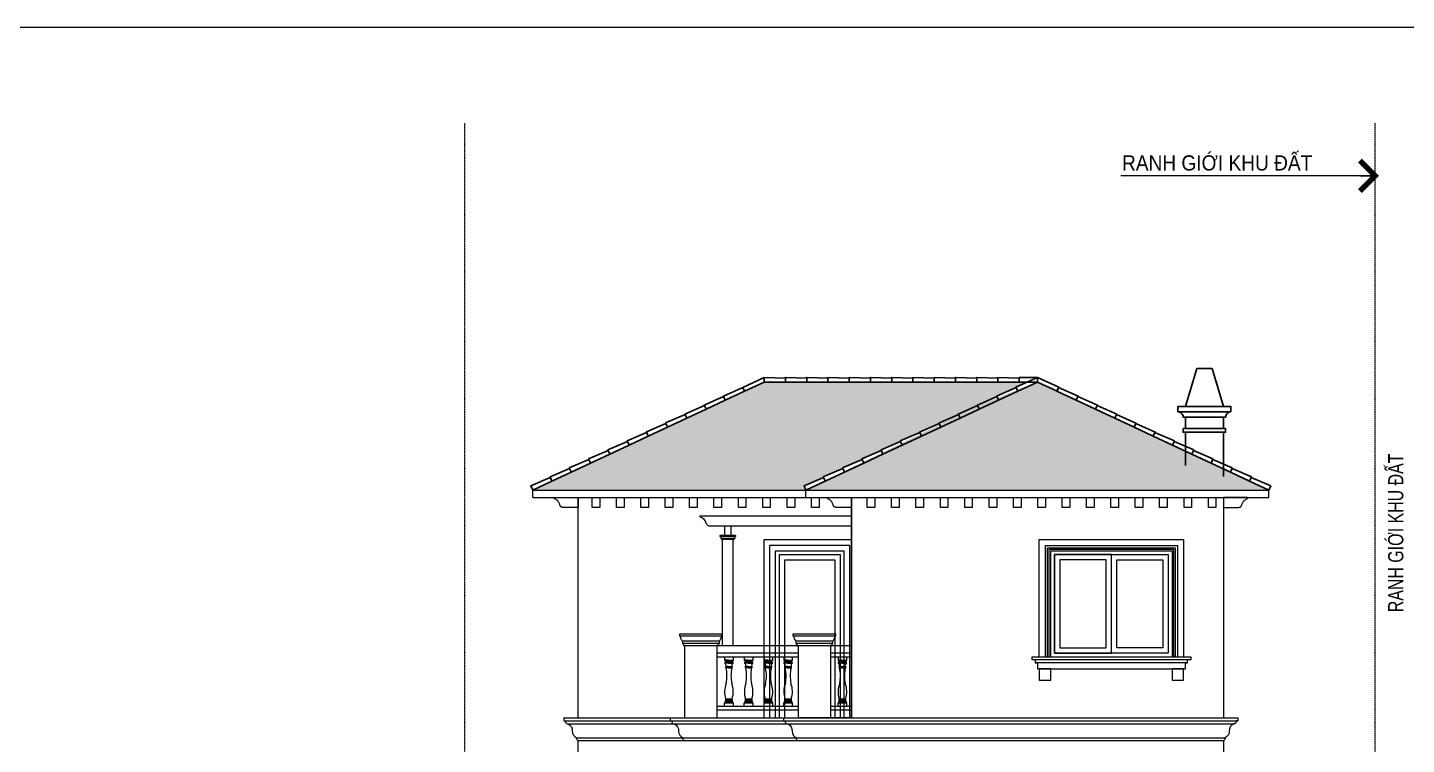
# Model space of a CAD drawing. Header units: millimetres. Extents: x 33748 to 451939, y -263262 to 62681.
# Drawn here: x 340787 to 358955, y -70233 to -60793 of the extents above; entities that cross this region are included whole.
import ezdxf

# ---------------------------------------------------------------- set-up
doc = ezdxf.new("R2010")
doc.units = ezdxf.units.MM
doc.linetypes.add('CENTER', pattern=[50.8, 31.75, -6.35, 6.35, -6.35])
doc.linetypes.add('HIDDEN', pattern=[0.375, 0.25, -0.125])
doc.layers.get('Defpoints').update_dxf_attribs({"color": 202, "lineweight": 13})
for name, color, linetype, lineweight in [('-DOOR', 137, 'Continuous', 9), ('-FURNITURE', 46, 'Continuous', 9), ('-HATCH', 8, 'Continuous', 5), ('-LINE1', 7, 'Continuous', 18), ('-RANH GIOI KHU DAT', 12, 'CENTER', 18), ('-TEXT', 7, 'Continuous', 15), ('A72', 9, 'Continuous', 5)]:
    doc.layers.add(name, color=color, linetype=linetype, lineweight=lineweight)
for name, color, linetype in [('-HATCH CONCRETE', 54, 'Continuous'), ('1-NETMANH', 8, 'Continuous'), ('13. NET HATCH', 252, 'Continuous'), ('SOLO', 7, 'Continuous')]:
    doc.layers.add(name, color=color, linetype=linetype)
doc.styles.add('1', font='arial.ttf')
doc.styles.add('X-5M-DH-TUM1$0$AVANTH', font='arial.ttf', dxfattribs={"width": 0.9})
doc.styles.add('X-ALL-SECTION$0$ROMANS', font='arial.ttf')
doc.dimstyles.new('X-ALL-SECTION$0$ARROWS', dxfattribs={"dimscale": 100, "dimtxt": 2, "dimasz": 1, "dimexe": 2, "dimexo": 5, "dimgap": 1, "dimtad": 1, "dimdec": 0, "dimzin": 0, "dimdsep": 46, "dimtxsty": 'X-ALL-SECTION$0$ROMANS', "dimblk": 'X-ALL-SECTION$0$ARROWS', "dimcen": 0, "dimclrd": 256, "dimclre": 256, "dimclrt": 256, "dimazin": 0, "dimtfac": 0.5, "dimtdec": 0, "dimtofl": 0, "dimtmove": 2, "dimatfit": 3, "dimldrblk": 'X-ALL-SECTION$0$ARROWS', "dimfxl": 1, "dimtolj": 1, "dimtzin": 0, "dimlwd": -1, "dimlwe": -1, "dimarcsym": 0})

# ---------------------------------------------------------------- blocks, each defined once
blk = doc.blocks.new('cot lan can')
blk.add_line((-67, 1080), (-57, 1080))
for points in [[(-67, 1080), (-67, 1100), (497, 1100), (497, 1080), (-67, 1080)], [(-29, 1010), (-33, 1015), (-36, 1020), (-40, 1025), (-43, 1031), (-46, 1036), (-49, 1042), (-51, 1048), (-53, 1055), (-54, 1061), (-56, 1067), (-57, 1074), (-57, 1080)], [(-29, 980), (-29, 1010), (459, 1010), (459, 980)], [(-11, 956), (-12, 959), (-13, 962), (-14, 965), (-16, 967), (-18, 970), (-18, 971), (-19, 972), (-22, 974), (-24, 976), (-26, 978), (-29, 980), (459, 980), (456, 978), (454, 976), (452, 974), (449, 972), (448, 970), (446, 967), (444, 965), (443, 962), (442, 959), (441, 956), (440, 953), (440, 950), (430, 950)], [(0, 950), (-10, 950), (-10, 953), (-11, 956)], [(487, 1080), (487, 1074), (486, 1067), (484, 1061), (483, 1055), (481, 1048), (479, 1042), (476, 1036), (473, 1031), (470, 1025), (466, 1020), (463, 1015), (459, 1010)]]:
    blk.add_lwpolyline(points)
blk.add_lwpolyline([(430, 950), (430, 0), (0, 0), (0, 950)], close=True)
blk = doc.blocks.new('X-ALL-SECTION$0$ARROWS')
blk.add_line((-1, 0), (0, 0))
at = {"const_width": 0.35}
blk.add_lwpolyline([(-1, -1), (0, 0), (-1, 1)], dxfattribs=at)

msp = doc.modelspace()

# ---------------------------------------------------------------- hatches: boundary and pattern name
at = {"layer": '13. NET HATCH'}
h = msp.add_hatch(dxfattribs=at)
h.set_pattern_fill('N-ONG-01', color=256, scale=200)
h.set_pattern_definition([(274.9697, (293680.508, -66683.3425), (-199.9982614, 2400.0002103), [184.6944, -4432.6642]), (180, (293696.5, -66867.34), (-200, -200), [16, -184]), (0, (293496.5, -66883.34), (200, 200), [56, -144]), (90, (293552.5, -66883.34), (-200, 200), [20, -180]), (270, (293680.5, -66863.34), (200, -200), [20, -180]), (0, (293680.5, -66883.34), (200, 200), [16, -184]), (0, (293496.5, -66867.34), (200, 200), [40, -160]), (85.0303, (293536.508, -66867.3425), (199.9982614, 2400.0002103), [184.6944, -4432.6642]), (52.6961, (293536.508, -66857.3425), (-2599.997178, -3400.0021483), [52.8016, -5227.35]), (18.4349, (293568.51, -66815.34), (400.00009, 199.99968), [50.5964, -581.859]), (341.5651, (293616.51, -66799.34), (-400.00009, 199.99968), [50.5964, -581.859]), (307.3039, (293664.508, -66815.3425), (2599.997178, -3400.0021483), [52.8016, -5227.35]), (20.2249, (293578.508, -66829.343), (-2199.9994529, -800.0016671), [40.497, -4009.1944]), (339.7751, (293616.508, -66815.343), (2199.9994529, -800.0016671), [40.497, -4009.1944]), (307.4054, (293654.508, -66829.3425), (2000.0019905, -2599.998493), [42.8018, -4237.385]), (52.5946, (293552.508, -66863.3425), (-2000.0019905, -2599.998493), [42.8018, -4237.385])])
h.paths.add_polyline_path([(351043, -66883.3), (353305.1, -65771.6), (354093.5, -65461.2), (357143.3, -66883.3)])
h.paths.add_polyline_path([(351026, -66825.8), (351043, -66883.3), (347443.3, -66883.3), (350493.2, -65461.2), (353934.4, -65461.2), (353958.1, -65461.2), (353305.1, -65771.6)])

# ---------------------------------------------------------------- linework, layer by layer
at = {"layer": '-DOOR', "lineweight": 9}
for points in [[(355817.8, -69033.3), (354318.2, -69033.3), (354318.2, -67733.3), (355817.8, -67733.3)], [(354318.2, -69033.3), (355068, -69033.3), (355068, -67733.3), (354318.2, -67733.3)], [(355817.8, -69033.3), (355068, -69033.3), (355068, -67733.3), (355817.8, -67733.3)], [(354388.2, -68963.3), (354998, -68963.3), (354998, -67803.3), (354388.2, -67803.3)], [(355747.8, -68963.3), (355138, -68963.3), (355138, -67803.3), (355747.8, -67803.3)]]:
    msp.add_lwpolyline(points, close=True, dxfattribs=at)
at = {"layer": '-FURNITURE'}
for p, q in [((349643.6, -67223.3), (351643.2, -67223.3)), ((349764.6, -67353.3), (351643.2, -67353.3)), ((349909.9, -67483.3), (349909.9, -67493.3)), ((350116.5, -67483.3), (349909.9, -67483.3)), ((349909.9, -67493.3), (349921, -67493.3)), ((349921, -67493.3), (349921, -67523.3)), ((350105.4, -67493.3), (349921, -67493.3)), ((349921, -67523.3), (349932.1, -67523.3)), ((349932.1, -67523.3), (349932.1, -67533.3)), ((350094.3, -67523.3), (349932.1, -67523.3)), ((349932.1, -67533.3), (349943.2, -67533.3)), ((349943.2, -68933.3), (349943.2, -67533.3)), ((350083.2, -67533.3), (349943.2, -67533.3)), ((350083.2, -67533.3), (350094.3, -67533.3)), ((350083.2, -68933.3), (350083.2, -67533.3)), ((350094.3, -67523.3), (350105.4, -67523.3)), ((350094.3, -67523.3), (350094.3, -67533.3)), ((350105.4, -67493.3), (350116.5, -67493.3)), ((350105.4, -67493.3), (350105.4, -67523.3)), ((350116.5, -67483.3), (350116.5, -67493.3))]:
    msp.add_line(p, q, dxfattribs=at)
msp.add_lwpolyline([(349973.2, -67483.3), (349973.2, -67353.3), (350053.2, -67353.3), (350053.2, -67483.3)], dxfattribs=at)
for centre, radius, start, end in [((349660.7, -67222.5), 17.2, 182.85687, 250.54145), ((349615.4, -67349.7), 117.9, 13.02642, 70.33925), ((349774.6, -67307.2), 47.2, 199.65484, 257.7643)]:
    msp.add_arc(centre, radius, start, end, dxfattribs=at)
at = {"layer": '-HATCH'}
for p, q in [((354018.2, -69113.3), (356117.8, -69113.3)), ((354063.2, -69113.3), (356072.8, -69113.3)), ((356072.8, -69158.3), (354063.2, -69158.3)), ((356042.8, -69158.3), (354093.2, -69158.3)), ((347853.5, -69923.3), (356733.2, -69923.3)), ((347909.6, -69963.3), (356688.9, -69963.3)), ((348019.7, -70145.9), (356567, -70145.9))]:
    msp.add_line(p, q, dxfattribs=at)
for points in [[(350493.2, -69883.3), (350493.2, -67533.3), (351643.2, -67533.3)], [(350568.2, -69883.3), (350568.2, -67608.3), (351618.2, -67608.3), (351618.2, -69883.3)], [(350643.2, -69883.3), (350643.2, -67683.3), (351543.2, -67683.3), (351543.2, -69883.3)], [(350693.2, -69883.3), (350693.2, -67733.3), (351493.2, -67733.3), (351493.2, -69883.3)], [(350763.2, -69883.3), (350763.2, -67803.3), (351423.2, -67803.3), (351423.2, -69883.3)]]:
    msp.add_lwpolyline(points, dxfattribs=at)
at = {"layer": '-HATCH CONCRETE'}
for points in [[(350493.2, -65461.2), (350493.2, -65402.1), (350212.1, -65533.1), (350234.8, -65581.7)], [(350773.2, -65461.2), (350773.2, -65409.2), (350493.2, -65401.2), (350493.2, -65461.2)], [(351053.2, -65461.2), (351053.2, -65409.2), (350773.2, -65401.2), (350773.2, -65461.2)], [(351333.2, -65461.2), (351333.2, -65409.2), (351053.2, -65401.2), (351053.2, -65461.2)], [(351613.2, -65461.2), (351613.2, -65409.2), (351333.2, -65401.2), (351333.2, -65461.2)], [(351893.2, -65461.2), (351893.2, -65409.2), (351613.2, -65401.2), (351613.2, -65461.2)], [(352173.2, -65461.2), (352173.2, -65409.2), (351893.2, -65401.2), (351893.2, -65461.2)], [(352453.2, -65461.2), (352453.2, -65409.2), (352173.2, -65401.2), (352173.2, -65461.2)], [(352733.2, -65461.2), (352733.2, -65409.2), (352453.2, -65401.2), (352453.2, -65461.2)], [(353013.2, -65461.2), (353013.2, -65409.2), (352733.2, -65401.2), (352733.2, -65461.2)], [(353293.2, -65461.2), (353293.2, -65409.2), (353013.2, -65401.2), (353013.2, -65461.2)], [(353573.2, -65461.2), (353573.2, -65409.2), (353293.2, -65401.2), (353293.2, -65461.2)], [(353853.2, -65461.2), (353853.2, -65409.2), (353573.2, -65401.2), (353573.2, -65461.2)], [(354092.8, -65461.2), (354092.8, -65402.1), (353808.8, -65526.6), (353834.4, -65581.6)], [(354092.8, -65461.2), (354092.8, -65401.2), (353853.2, -65401.2), (353853.2, -65461.2)], [(354092.8, -65461.2), (354092.8, -65402.1), (354376.9, -65526.6), (354351.3, -65581.6)], [(350234.8, -65581.7), (350212.8, -65534.6), (349955.6, -65645.6), (349981, -65700)], [(353834.7, -65582.1), (353812.7, -65535), (353555.5, -65646), (353580.9, -65700.4)], [(354351, -65582.1), (354373, -65535), (354630.2, -65646), (354604.8, -65700.4)], [(349981, -65700), (349959, -65652.9), (349701.9, -65764), (349727.2, -65818.3)], [(353580.9, -65700.4), (353558.9, -65653.3), (353301.7, -65764.3), (353327.1, -65818.7)], [(354604.8, -65700.4), (354626.8, -65653.3), (354884, -65764.3), (354858.6, -65818.7)], [(349473.5, -65936.7), (349451.5, -65889.5), (349194.3, -66000.6), (349219.7, -66055)], [(349727.2, -65818.3), (349705.3, -65771.2), (349448.1, -65882.3), (349473.5, -65936.7)], [(353073.3, -65937), (353051.3, -65889.9), (352794.2, -66000.9), (352819.5, -66055.3)], [(353327.1, -65818.7), (353305.1, -65771.6), (353047.9, -65882.6), (353073.3, -65937)], [(354858.6, -65818.7), (354880.6, -65771.6), (355137.7, -65882.6), (355112.4, -65937)], [(355112.4, -65937), (355134.4, -65889.9), (355391.5, -66000.9), (355366.2, -66055.3)], [(348965.9, -66173.3), (348944, -66126.2), (348686.8, -66237.3), (348712.2, -66291.7)], [(349219.7, -66055), (349197.7, -66007.9), (348940.6, -66119), (348965.9, -66173.3)], [(352565.7, -66173.6), (352543.8, -66126.5), (352286.6, -66237.5), (352311.9, -66291.9)], [(352819.5, -66055.3), (352797.5, -66008.2), (352540.4, -66119.2), (352565.7, -66173.6)], [(355366.2, -66055.3), (355388.1, -66008.2), (355645.3, -66119.2), (355620, -66173.6)], [(355620, -66173.6), (355641.9, -66126.5), (355899.1, -66237.5), (355873.8, -66291.9)], [(348712.2, -66291.7), (348690.2, -66244.5), (348433, -66355.6), (348458.4, -66410)], [(352311.9, -66291.9), (352290, -66244.8), (352032.8, -66355.8), (352058.2, -66410.2)], [(355873.8, -66291.9), (355895.7, -66244.8), (356152.9, -66355.8), (356127.5, -66410.2)], [(348204.6, -66528.3), (348182.7, -66481.2), (347925.5, -66592.3), (347950.9, -66646.7)], [(348458.4, -66410), (348436.4, -66362.9), (348179.3, -66474), (348204.6, -66528.3)], [(351804.4, -66528.5), (351782.4, -66481.3), (351525.2, -66592.4), (351550.6, -66646.8)], [(352058.2, -66410.2), (352036.2, -66363), (351779, -66474.1), (351804.4, -66528.5)], [(356127.5, -66410.2), (356149.5, -66363), (356406.7, -66474.1), (356381.3, -66528.5)], [(356381.3, -66528.5), (356403.3, -66481.3), (356660.5, -66592.4), (356635.1, -66646.8)], [(347950.9, -66646.7), (347928.9, -66599.5), (347671.7, -66710.6), (347697.1, -66765)], [(351550.6, -66646.8), (351528.6, -66599.6), (351271.4, -66710.7), (351296.8, -66765.1)], [(356635.1, -66646.8), (356657.1, -66599.6), (356914.2, -66710.7), (356888.9, -66765.1)], [(347697.1, -66765), (347675.1, -66717.9), (347418, -66829), (347443.3, -66883.3)], [(351296.8, -66765.1), (351274.8, -66717.9), (351017.7, -66829), (351043, -66883.3)], [(356888.9, -66765.1), (356910.9, -66717.9), (357168, -66829), (357142.7, -66883.3)]]:
    msp.add_lwpolyline(points, close=True, dxfattribs=at)
at = {"layer": '-LINE1', "lineweight": 20}
for p, q in [((350493.2, -65461.2), (347443.3, -66883.3)), ((354093.5, -65461.2), (350493.2, -65461.2)), ((354092.8, -65461.2), (351043, -66883.3)), ((354093.5, -65461.2), (357143.3, -66883.3)), ((347443.3, -66983.3), (347443.3, -66883.3)), ((347443.3, -66883.3), (357143.3, -66883.3)), ((347443.3, -66983.3), (357143.3, -66983.3)), ((351043, -66983.3), (351043, -66883.3)), ((351643.2, -69883.3), (351643.2, -66983.3)), ((351643.2, -66983.3), (351643.2, -69883.3)), ((357143.3, -66983.3), (357143.3, -66883.3)), ((350020.9, -69123.2), (349970.9, -69123.2)), ((350020.9, -69163.3), (349972.6, -69163.3)), ((350020.9, -69133.2), (349986.9, -69133.2)), ((349987.9, -69133.2), (349987.9, -69136.3)), ((350020.9, -69136.3), (349988.6, -69136.3)), ((350020.9, -69144.3), (349988.6, -69144.3)), ((349988.6, -69144.3), (349988.6, -69147.3)), ((350020.9, -69147.3), (349988.6, -69147.3)), ((350020.9, -69207.3), (349988.6, -69207.3)), ((350020.9, -69219.3), (349988.6, -69219.3)), ((350020.9, -69123.2), (350086.5, -69123.2)), ((350020.9, -69133.2), (350070.5, -69133.2)), ((350020.9, -69136.3), (350068.9, -69136.3)), ((350020.9, -69144.3), (350068.9, -69144.3)), ((350020.9, -69147.3), (350068.9, -69147.3)), ((350020.9, -69163.3), (350084.9, -69163.3)), ((350020.9, -69207.3), (350068.9, -69207.3)), ((350020.9, -69219.3), (350068.9, -69219.3)), ((350068.9, -69144.3), (350068.9, -69147.3)), ((350069.5, -69133.2), (350069.5, -69136.3)), ((350086.5, -69123.2), (350086.5, -69083.3)), ((350280.9, -69123.2), (350230.9, -69123.2)), ((350280.9, -69163.3), (350232.6, -69163.3)), ((350280.9, -69133.2), (350246.9, -69133.2)), ((350247.9, -69133.2), (350247.9, -69136.3)), ((350280.9, -69136.3), (350248.6, -69136.3)), ((350280.9, -69144.3), (350248.6, -69144.3)), ((350248.6, -69144.3), (350248.6, -69147.3)), ((350280.9, -69147.3), (350248.6, -69147.3)), ((350280.9, -69207.3), (350248.6, -69207.3)), ((350280.9, -69219.3), (350248.6, -69219.3)), ((350280.9, -69123.2), (350346.5, -69123.2)), ((350280.9, -69133.2), (350330.5, -69133.2)), ((350280.9, -69136.3), (350328.9, -69136.3)), ((350280.9, -69144.3), (350328.9, -69144.3)), ((350280.9, -69147.3), (350328.9, -69147.3)), ((350280.9, -69163.3), (350344.9, -69163.3)), ((350280.9, -69207.3), (350328.9, -69207.3)), ((350280.9, -69219.3), (350328.9, -69219.3)), ((350328.9, -69144.3), (350328.9, -69147.3)), ((350329.5, -69133.2), (350329.5, -69136.3)), ((350346.5, -69123.2), (350346.5, -69083.3)), ((350540.9, -69123.2), (350490.9, -69123.2)), ((350540.9, -69163.3), (350492.6, -69163.3)), ((350540.9, -69133.2), (350506.9, -69133.2)), ((350507.9, -69133.2), (350507.9, -69136.3)), ((350540.9, -69136.3), (350508.6, -69136.3)), ((350540.9, -69144.3), (350508.6, -69144.3)), ((350508.6, -69144.3), (350508.6, -69147.3)), ((350540.9, -69147.3), (350508.6, -69147.3)), ((350540.9, -69207.3), (350508.6, -69207.3)), ((350540.9, -69219.3), (350508.6, -69219.3)), ((350540.9, -69123.2), (350606.5, -69123.2)), ((350540.9, -69133.2), (350590.5, -69133.2)), ((350540.9, -69136.3), (350588.9, -69136.3)), ((350540.9, -69144.3), (350588.9, -69144.3)), ((350540.9, -69147.3), (350588.9, -69147.3)), ((350540.9, -69163.3), (350604.9, -69163.3)), ((350540.9, -69207.3), (350588.9, -69207.3)), ((350540.9, -69219.3), (350588.9, -69219.3)), ((350588.9, -69144.3), (350588.9, -69147.3)), ((350589.5, -69133.2), (350589.5, -69136.3)), ((350606.5, -69123.2), (350606.5, -69083.3)), ((350800.9, -69123.2), (350750.9, -69123.2)), ((350800.9, -69163.3), (350752.6, -69163.3)), ((350800.9, -69133.2), (350766.9, -69133.2)), ((350767.9, -69133.2), (350767.9, -69136.3)), ((350800.9, -69136.3), (350768.6, -69136.3)), ((350800.9, -69144.3), (350768.6, -69144.3)), ((350768.6, -69144.3), (350768.6, -69147.3)), ((350800.9, -69147.3), (350768.6, -69147.3)), ((350800.9, -69207.3), (350768.6, -69207.3)), ((350800.9, -69219.3), (350768.6, -69219.3)), ((350800.9, -69123.2), (350866.5, -69123.2)), ((350800.9, -69133.2), (350850.5, -69133.2)), ((350800.9, -69136.3), (350848.9, -69136.3)), ((350800.9, -69144.3), (350848.9, -69144.3)), ((350800.9, -69147.3), (350848.9, -69147.3)), ((350800.9, -69163.3), (350864.9, -69163.3)), ((350800.9, -69207.3), (350848.9, -69207.3)), ((350800.9, -69219.3), (350848.9, -69219.3)), ((350848.9, -69144.3), (350848.9, -69147.3)), ((350849.5, -69133.2), (350849.5, -69136.3)), ((350866.5, -69123.2), (350866.5, -69083.3)), ((351516.6, -69123.2), (351466.6, -69123.2)), ((351516.6, -69163.3), (351468.2, -69163.3)), ((351516.6, -69133.2), (351482.6, -69133.2)), ((351483.6, -69133.2), (351483.6, -69136.3)), ((351516.6, -69136.3), (351484.2, -69136.3)), ((351516.6, -69144.3), (351484.2, -69144.3)), ((351484.2, -69144.3), (351484.2, -69147.3)), ((351516.6, -69147.3), (351484.2, -69147.3)), ((351516.6, -69207.3), (351484.2, -69207.3)), ((351516.6, -69219.3), (351484.2, -69219.3)), ((351516.6, -69123.2), (351582.2, -69123.2)), ((351516.6, -69133.2), (351566.2, -69133.2)), ((351516.6, -69136.3), (351564.5, -69136.3)), ((351516.6, -69144.3), (351564.5, -69144.3)), ((351516.6, -69147.3), (351564.5, -69147.3)), ((351516.6, -69163.3), (351580.5, -69163.3)), ((351516.6, -69207.3), (351564.5, -69207.3)), ((351516.6, -69219.3), (351564.5, -69219.3)), ((351564.5, -69144.3), (351564.5, -69147.3)), ((351565.2, -69133.2), (351565.2, -69136.3)), ((351582.2, -69123.2), (351582.2, -69083.3)), ((350020.9, -69223.3), (349990.8, -69223.3)), ((350020.9, -69223.3), (350066.7, -69223.3)), ((350280.9, -69223.3), (350250.8, -69223.3)), ((350280.9, -69223.3), (350326.7, -69223.3)), ((350540.9, -69223.3), (350510.8, -69223.3)), ((350540.9, -69223.3), (350586.7, -69223.3)), ((350800.9, -69223.3), (350770.8, -69223.3)), ((350800.9, -69223.3), (350846.7, -69223.3)), ((351516.6, -69223.3), (351486.4, -69223.3)), ((351516.6, -69223.3), (351562.3, -69223.3)), ((349970.9, -69686.9), (350086.5, -69686.9)), ((349970.9, -69733.3), (349970.9, -69686.9)), ((350020.9, -69733.3), (349970.9, -69733.3)), ((349984.9, -69632.9), (350070.5, -69632.9)), ((349984.9, -69640.9), (350070.5, -69640.9)), ((349984.9, -69648.9), (350070.5, -69648.9)), ((349984.9, -69656.9), (350070.5, -69656.9)), ((349984.9, -69672.9), (350070.5, -69672.9)), ((349986.9, -69676.9), (350070.5, -69676.9)), ((349987.9, -69672.9), (349987.9, -69676.9)), ((350086.5, -69733.3), (350020.9, -69733.3)), ((350069.5, -69672.9), (350069.5, -69676.9)), ((350086.5, -69733.3), (350086.5, -69686.9)), ((350230.9, -69686.9), (350346.5, -69686.9)), ((350230.9, -69733.3), (350230.9, -69686.9)), ((350280.9, -69733.3), (350230.9, -69733.3)), ((350244.9, -69632.9), (350330.5, -69632.9)), ((350244.9, -69640.9), (350330.5, -69640.9)), ((350244.9, -69648.9), (350330.5, -69648.9)), ((350244.9, -69656.9), (350330.5, -69656.9)), ((350244.9, -69672.9), (350330.5, -69672.9)), ((350246.9, -69676.9), (350330.5, -69676.9)), ((350247.9, -69672.9), (350247.9, -69676.9)), ((350346.5, -69733.3), (350280.9, -69733.3)), ((350329.5, -69672.9), (350329.5, -69676.9)), ((350346.5, -69733.3), (350346.5, -69686.9)), ((350490.9, -69686.9), (350606.5, -69686.9)), ((350490.9, -69733.3), (350490.9, -69686.9)), ((350540.9, -69733.3), (350490.9, -69733.3)), ((350504.9, -69632.9), (350590.5, -69632.9)), ((350504.9, -69640.9), (350590.5, -69640.9)), ((350504.9, -69648.9), (350590.5, -69648.9)), ((350504.9, -69656.9), (350590.5, -69656.9)), ((350504.9, -69672.9), (350590.5, -69672.9)), ((350506.9, -69676.9), (350590.5, -69676.9)), ((350507.9, -69672.9), (350507.9, -69676.9)), ((350606.5, -69733.3), (350540.9, -69733.3)), ((350589.5, -69672.9), (350589.5, -69676.9)), ((350606.5, -69733.3), (350606.5, -69686.9)), ((350750.9, -69686.9), (350866.5, -69686.9)), ((350750.9, -69733.3), (350750.9, -69686.9)), ((350800.9, -69733.3), (350750.9, -69733.3)), ((350764.9, -69632.9), (350850.5, -69632.9)), ((350764.9, -69640.9), (350850.5, -69640.9)), ((350764.9, -69648.9), (350850.5, -69648.9)), ((350764.9, -69656.9), (350850.5, -69656.9)), ((350764.9, -69672.9), (350850.5, -69672.9)), ((350766.9, -69676.9), (350850.5, -69676.9)), ((350767.9, -69672.9), (350767.9, -69676.9)), ((350866.5, -69733.3), (350800.9, -69733.3)), ((350849.5, -69672.9), (350849.5, -69676.9)), ((350866.5, -69733.3), (350866.5, -69686.9)), ((351466.6, -69686.9), (351582.2, -69686.9)), ((351466.6, -69733.3), (351466.6, -69686.9)), ((351516.6, -69733.3), (351466.6, -69733.3)), ((351480.6, -69632.9), (351566.2, -69632.9)), ((351480.6, -69640.9), (351566.2, -69640.9)), ((351480.6, -69648.9), (351566.2, -69648.9)), ((351480.6, -69656.9), (351566.2, -69656.9)), ((351480.6, -69672.9), (351566.2, -69672.9)), ((351482.6, -69676.9), (351566.2, -69676.9)), ((351483.6, -69672.9), (351483.6, -69676.9)), ((351582.2, -69733.3), (351516.6, -69733.3)), ((351565.2, -69672.9), (351565.2, -69676.9)), ((351582.2, -69733.3), (351582.2, -69686.9)), ((350693.2, -69883.3), (351643.2, -69883.3)), ((351643.2, -69883.3), (350939.1, -69883.3)), ((350939.1, -69883.3), (350939.1, -69883.4)), ((348043.5, -70183.3), (356543.2, -70183.3))]:
    msp.add_line(p, q, dxfattribs=at)
at = {"layer": '-LINE1', "color": 0, "lineweight": 20}
msp.add_line((347853.5, -69883.4), (356733.2, -69883.4), dxfattribs=at)
at = {"layer": '-LINE1', "lineweight": 20}
for points in [[(347830.1, -67110.3), (347825.8, -67109.1), (347821.7, -67107.4), (347817.9, -67105.2), (347814.3, -67102.6), (347811, -67099.6), (347808.1, -67096.3), (347805.6, -67092.6), (347803.5, -67088.7), (347801.9, -67084.6), (347800.8, -67080.3), (347798.6, -67071.4), (347795.7, -67062.7), (347792, -67054.2), (347787.8, -67046.1), (347782.8, -67038.3), (347777.3, -67030.9), (347771.2, -67024), (347764.6, -67017.7), (347757.4, -67011.8), (347749.9, -67006.6), (347741.9, -67002), (347733.6, -66998), (347732.2, -66997.3), (347730.8, -66996.5), (347729.6, -66995.6), (347728.4, -66994.6), (347727.3, -66993.4), (347726.4, -66992.2), (347725.5, -66990.8), (347724.8, -66989.4), (347724.2, -66988), (347723.8, -66986.5), (347723.5, -66984.9), (347723.3, -66983.3), (348043.3, -66983.3), (348043.3, -67111.3), (348042.3, -67111.3), (347838.9, -67111.3), (347834.4, -67111.1)], [(348226.4, -67111.3), (348226.4, -66983.3), (348326.4, -66983.3), (348326.4, -67111.3)], [(348547.4, -67111.3), (348547.4, -66983.3), (348647.4, -66983.3), (348647.4, -67111.3)], [(348868.5, -67111.3), (348868.5, -66983.3), (348968.5, -66983.3), (348968.5, -67111.3)], [(349189.5, -67111.3), (349189.5, -66983.3), (349289.5, -66983.3), (349289.5, -67111.3)], [(349510.5, -67111.3), (349510.5, -66983.3), (349610.5, -66983.3), (349610.5, -67111.3)], [(349831.6, -67111.3), (349831.6, -66983.3), (349931.6, -66983.3), (349931.6, -67111.3)], [(350152.6, -67111.3), (350152.6, -66983.3), (350252.6, -66983.3), (350252.6, -67111.3)], [(350473.6, -67111.3), (350473.6, -66983.3), (350573.6, -66983.3), (350573.6, -67111.3)], [(350794.7, -67111.3), (350794.7, -66983.3), (350894.7, -66983.3), (350894.7, -67111.3)], [(351115.7, -67111.3), (351115.7, -66983.3), (351215.7, -66983.3), (351215.7, -67111.3)], [(351429.7, -67110.3), (351425.5, -67109.1), (351421.4, -67107.4), (351417.6, -67105.2), (351414, -67102.6), (351410.7, -67099.6), (351407.8, -67096.3), (351405.3, -67092.6), (351403.2, -67088.7), (351401.6, -67084.6), (351400.5, -67080.3), (351398.3, -67071.4), (351395.3, -67062.7), (351391.7, -67054.2), (351387.4, -67046.1), (351382.5, -67038.3), (351377, -67030.9), (351370.9, -67024), (351364.2, -67017.7), (351357.1, -67011.8), (351349.5, -67006.6), (351341.6, -67002), (351333.3, -66998), (351331.9, -66997.3), (351330.5, -66996.5), (351329.2, -66995.6), (351328.1, -66994.6), (351327, -66993.4), (351326, -66992.2), (351325.2, -66990.8), (351324.5, -66989.4), (351323.9, -66988), (351323.5, -66986.5), (351323.2, -66984.9), (351323, -66983.3), (351643, -66983.3), (351643, -67111.3), (351641.9, -67111.3), (351438.5, -67111.3), (351434.1, -67111.1)], [(351851.1, -67111.3), (351851.1, -66983.3), (351951.1, -66983.3), (351951.1, -67111.3)], [(352172.2, -67111.3), (352172.2, -66983.3), (352272.2, -66983.3), (352272.2, -67111.3)], [(352493.2, -67111.3), (352493.2, -66983.3), (352593.2, -66983.3), (352593.2, -67111.3)], [(352814.3, -67111.3), (352814.3, -66983.3), (352914.3, -66983.3), (352914.3, -67111.3)], [(353135.3, -67111.3), (353135.3, -66983.3), (353235.3, -66983.3), (353235.3, -67111.3)], [(353456.3, -67111.3), (353456.3, -66983.3), (353556.3, -66983.3), (353556.3, -67111.3)], [(353777.4, -67111.3), (353777.4, -66983.3), (353877.4, -66983.3), (353877.4, -67111.3)], [(354098.4, -67111.3), (354098.4, -66983.3), (354198.4, -66983.3), (354198.4, -67111.3)], [(354419.4, -67111.3), (354419.4, -66983.3), (354519.4, -66983.3), (354519.4, -67111.3)], [(354740.5, -67111.3), (354740.5, -66983.3), (354840.5, -66983.3), (354840.5, -67111.3)], [(355061.5, -67111.3), (355061.5, -66983.3), (355161.5, -66983.3), (355161.5, -67111.3)], [(355382.5, -67111.3), (355382.5, -66983.3), (355482.5, -66983.3), (355482.5, -67111.3)], [(355703.6, -67111.3), (355703.6, -66983.3), (355803.6, -66983.3), (355803.6, -67111.3)], [(356024.6, -67111.3), (356024.6, -66983.3), (356124.6, -66983.3), (356124.6, -67111.3)], [(356345.6, -67111.3), (356345.6, -66983.3), (356445.6, -66983.3), (356445.6, -67111.3)], [(356756.6, -67110.3), (356760.8, -67109.1), (356764.9, -67107.4), (356768.8, -67105.2), (356772.4, -67102.6), (356775.6, -67099.6), (356778.5, -67096.3), (356781, -67092.6), (356783.1, -67088.7), (356784.7, -67084.6), (356785.9, -67080.3), (356788.1, -67071.4), (356791, -67062.7), (356794.6, -67054.2), (356798.9, -67046.1), (356803.8, -67038.3), (356809.4, -67030.9), (356815.5, -67024), (356822.1, -67017.7), (356829.2, -67011.8), (356836.8, -67006.6), (356844.8, -67002), (356853.1, -66998), (356854.5, -66997.3), (356855.8, -66996.5), (356857.1, -66995.6), (356858.3, -66994.6), (356859.3, -66993.4), (356860.3, -66992.2), (356861.1, -66990.8), (356861.9, -66989.4), (356862.4, -66988), (356862.9, -66986.5), (356863.2, -66984.9), (356863.3, -66983.3), (356543.3, -66983.3), (356543.3, -67111.3), (356544.4, -67111.3), (356747.8, -67111.3), (356752.2, -67111.1)]]:
    msp.add_lwpolyline(points, close=True, dxfattribs=at)
for points in [[(348043.5, -69883.4), (348043.5, -66983.3)], [(356543.2, -66983.3), (356543.2, -69883.4)], [(350939.1, -69033.3), (349873.5, -69033.3)], [(350939.1, -68933.3), (349883, -68933.3)], [(351643.2, -69033.3), (351369.1, -69033.3)], [(351643.2, -68933.3), (351378.6, -68933.3)], [(350939.1, -69083.3), (349873.5, -69083.3)], [(350086.5, -69083.3), (349970.9, -69083.3), (349970.9, -69123.2)], [(350346.5, -69083.3), (350230.9, -69083.3), (350230.9, -69123.2)], [(350606.5, -69083.3), (350490.9, -69083.3), (350490.9, -69123.2)], [(350866.5, -69083.3), (350750.9, -69083.3), (350750.9, -69123.2)], [(351643.2, -69083.3), (351369.1, -69083.3)], [(351582.2, -69083.3), (351466.6, -69083.3), (351466.6, -69123.2)], [(350939.1, -69733.3), (349873.5, -69733.3)], [(351643.2, -69733.3), (351369.1, -69733.3)], [(349443.5, -69883.4), (349443.5, -69883.3), (350939.1, -69883.3)], [(350939.1, -69783.3), (349873.5, -69783.3)], [(351643.2, -69783.3), (351369.1, -69783.3)], [(348043.5, -73416.7), (348043.5, -70183.3)], [(356543.2, -70183.3), (356543.2, -77533.3), (350939.1, -77533.3)]]:
    msp.add_lwpolyline(points, dxfattribs=at)
at = {"layer": '-LINE1'}
for points in [[(354118.2, -69083.3), (354118.2, -67533.3), (356017.8, -67533.3), (356017.8, -69083.3)], [(354268.2, -69083.3), (354268.2, -67683.3), (355867.8, -67683.3), (355867.8, -69083.3)]]:
    msp.add_lwpolyline(points, dxfattribs=at)
at = {"layer": '-LINE1', "color": 0, "lineweight": 20}
msp.add_lwpolyline([(356117.8, -69083.3), (354018.2, -69083.3), (354018.2, -69113.3), (354063.2, -69113.3), (354063.2, -69158.3), (354093.2, -69158.3), (354093.2, -69238.3), (356042.8, -69238.3), (356042.8, -69158.3), (356072.8, -69158.3), (356072.8, -69113.3), (356117.8, -69113.3), (356117.8, -69083.3)], dxfattribs=at)
for points in [[(354268.2, -69238.3), (354118.2, -69238.3), (354118.2, -69388.4), (354268.2, -69388.4)], [(356017.8, -69238.3), (355867.9, -69238.3), (355867.9, -69389.4), (356017.8, -69389.4)]]:
    msp.add_lwpolyline(points, close=True, dxfattribs=at)
for points in [[(347853.5, -69883.4), (347853.5, -69923.3), (347874.9, -69923.3, 0.3361855), (347897.8, -69963.3), (347909.6, -69963.3, -0.3093542), (347964.9, -70058, 0.2771578), (348019.7, -70145.9, 0.3838054), (348043.5, -70183.3, -7.3196544)], [(349253.5, -69883.4), (349253.5, -69923.3), (349274.9, -69923.3, 0.3361855), (349297.8, -69963.3), (349309.6, -69963.3, -0.3093542), (349364.9, -70058, 0.2771578), (349419.7, -70145.9, 0.3838054), (349443.5, -70183.3, -7.3196544)], [(350749.1, -69883.4), (350749.1, -69923.3), (350770.6, -69923.3, 0.3361855), (350793.5, -69963.3), (350805.3, -69963.3, -0.3093542), (350860.5, -70058, 0.2771578), (350915.3, -70145.9, 0.3838054), (350939.1, -70183.3, -7.3196544)], [(356733.2, -69883.4), (356733.2, -69923.3), (356711.7, -69923.3, -0.3361855), (356688.9, -69963.3), (356677, -69963.3, 0.3093542), (356621.8, -70058, -0.2771578), (356567, -70145.9, -0.3838054), (356543.2, -70183.3, 7.3196544)]]:
    msp.add_lwpolyline(points, format="xyb", dxfattribs=at)
at = {"layer": '-LINE1', "lineweight": 20}
for centre, radius, start, end in [((349986.3, -69116.4), 16.8, 203.9086, 272.08063), ((349988.6, -69163.3), 16, 81.51603, 180), ((349956.2, -69194.1), 35, 337.96322, 62.00299), ((349988.6, -69213.3), 6, 90, 270), ((349988.6, -69140.3), 4, 90, 270), ((349992.6, -69219.6), 4.08, 175.04747, 243.25517), ((350101.3, -69194.1), 35, 117.99701, 202.03678), ((350068.9, -69163.3), 16, 0, 98.48397), ((350064.8, -69219.6), 4.08, 296.74483, 4.95253), ((350068.9, -69140.3), 4, 270, 90), ((350068.9, -69213.3), 6, 270, 90), ((350071.1, -69116.4), 16.8, 267.91937, 336.0914), ((350246.3, -69116.4), 16.8, 203.9086, 272.08063), ((350248.6, -69163.3), 16, 81.51603, 180), ((350216.2, -69194.1), 35, 337.96322, 62.00299), ((350248.6, -69213.3), 6, 90, 270), ((350248.6, -69140.3), 4, 90, 270), ((350252.6, -69219.6), 4.08, 175.04747, 243.25517), ((350361.3, -69194.1), 35, 117.99701, 202.03678), ((350328.9, -69163.3), 16, 0, 98.48397), ((350324.8, -69219.6), 4.08, 296.74483, 4.95253), ((350328.9, -69140.3), 4, 270, 90), ((350328.9, -69213.3), 6, 270, 90), ((350331.1, -69116.4), 16.8, 267.91937, 336.0914), ((350506.3, -69116.4), 16.8, 203.9086, 272.08063), ((350508.6, -69163.3), 16, 81.51603, 180), ((350476.2, -69194.1), 35, 337.96322, 62.00299), ((350508.6, -69213.3), 6, 90, 270), ((350508.6, -69140.3), 4, 90, 270), ((350512.6, -69219.6), 4.08, 175.04747, 243.25517), ((350621.3, -69194.1), 35, 117.99701, 202.03678), ((350588.9, -69163.3), 16, 0, 98.48397), ((350584.8, -69219.6), 4.08, 296.74483, 4.95253), ((350588.9, -69140.3), 4, 270, 90), ((350588.9, -69213.3), 6, 270, 90), ((350591.1, -69116.4), 16.8, 267.91937, 336.0914), ((350766.3, -69116.4), 16.8, 203.9086, 272.08063), ((350768.6, -69163.3), 16, 81.51603, 180), ((350736.2, -69194.1), 35, 337.96322, 62.00299), ((350768.6, -69213.3), 6, 90, 270), ((350768.6, -69140.3), 4, 90, 270), ((350772.6, -69219.6), 4.08, 175.04747, 243.25517), ((350881.3, -69194.1), 35, 117.99701, 202.03678), ((350848.9, -69163.3), 16, 0, 98.48397), ((350844.8, -69219.6), 4.08, 296.74483, 4.95253), ((350848.9, -69140.3), 4, 270, 90), ((350848.9, -69213.3), 6, 270, 90), ((350851.1, -69116.4), 16.8, 267.91937, 336.0914), ((351482, -69116.4), 16.8, 203.9086, 272.08063), ((351484.2, -69163.3), 16, 81.51603, 180), ((351451.8, -69194.1), 35, 337.96322, 62.00299), ((351484.2, -69213.3), 6, 90, 270), ((351484.2, -69140.3), 4, 90, 270), ((351488.3, -69219.6), 4.08, 175.04747, 243.25517), ((351596.9, -69194.1), 35, 117.99701, 202.03678), ((351564.5, -69163.3), 16, 0, 98.48397), ((351560.4, -69219.6), 4.08, 296.74483, 4.95253), ((351564.5, -69140.3), 4, 270, 90), ((351564.5, -69213.3), 6, 270, 90), ((351566.8, -69116.4), 16.8, 267.91937, 336.0914), ((349489.1, -69330.5), 513, 348.55438, 12.06482), ((350568.3, -69330.5), 513, 167.93518, 191.44562), ((349749.1, -69330.5), 513, 348.55438, 12.06482), ((350828.3, -69330.5), 513, 167.93518, 191.44562), ((350009.1, -69330.5), 513, 348.55438, 12.06482), ((351088.3, -69330.5), 513, 167.93518, 191.44562), ((350269.1, -69330.5), 513, 348.55438, 12.06482), ((351348.3, -69330.5), 513, 167.93518, 191.44562), ((350984.8, -69330.5), 513, 348.55438, 12.06482), ((352063.9, -69330.5), 513, 167.93518, 191.44562), ((350285.4, -69543), 313.6, 159.33455, 196.66893), ((349789.1, -69539.6), 296.5, 341.64473, 21.21049), ((350545.4, -69543), 313.6, 159.33455, 196.66893), ((350049.1, -69539.6), 296.5, 341.64473, 21.21049), ((350805.4, -69543), 313.6, 159.33455, 196.66893), ((350309.1, -69539.6), 296.5, 341.64473, 21.21049), ((351065.4, -69543), 313.6, 159.33455, 196.66893), ((350569.1, -69539.6), 296.5, 341.64473, 21.21049), ((351781, -69543), 313.6, 159.33455, 196.66893), ((351284.8, -69539.6), 296.5, 341.64473, 21.21049), ((349987.4, -69695.5), 18.6, 91.46658, 152.54419), ((349984.9, -69664.9), 8, 90, 270), ((349984.9, -69644.9), 4, 90, 270), ((349984.9, -69636.9), 4, 270, 90), ((349984.9, -69652.9), 4, 270, 90), ((350070.5, -69636.9), 4, 90, 270), ((350070.5, -69652.9), 4, 90, 270), ((350070.5, -69644.9), 4, 270, 90), ((350070.5, -69664.9), 8, 270, 90), ((350070.1, -69695.5), 18.6, 27.45581, 88.53342), ((350247.4, -69695.5), 18.6, 91.46658, 152.54419), ((350244.9, -69664.9), 8, 90, 270), ((350244.9, -69644.9), 4, 90, 270), ((350244.9, -69636.9), 4, 270, 90), ((350244.9, -69652.9), 4, 270, 90), ((350330.5, -69636.9), 4, 90, 270), ((350330.5, -69652.9), 4, 90, 270), ((350330.5, -69644.9), 4, 270, 90), ((350330.5, -69664.9), 8, 270, 90), ((350330.1, -69695.5), 18.6, 27.45581, 88.53342), ((350507.4, -69695.5), 18.6, 91.46658, 152.54419), ((350504.9, -69664.9), 8, 90, 270), ((350504.9, -69644.9), 4, 90, 270), ((350504.9, -69636.9), 4, 270, 90), ((350504.9, -69652.9), 4, 270, 90), ((350590.5, -69636.9), 4, 90, 270), ((350590.5, -69652.9), 4, 90, 270), ((350590.5, -69644.9), 4, 270, 90), ((350590.5, -69664.9), 8, 270, 90), ((350590.1, -69695.5), 18.6, 27.45581, 88.53342), ((350767.4, -69695.5), 18.6, 91.46658, 152.54419), ((350764.9, -69664.9), 8, 90, 270), ((350764.9, -69644.9), 4, 90, 270), ((350764.9, -69636.9), 4, 270, 90), ((350764.9, -69652.9), 4, 270, 90), ((350850.5, -69636.9), 4, 90, 270), ((350850.5, -69652.9), 4, 90, 270), ((350850.5, -69644.9), 4, 270, 90), ((350850.5, -69664.9), 8, 270, 90), ((350850.1, -69695.5), 18.6, 27.45581, 88.53342), ((351483, -69695.5), 18.6, 91.46658, 152.54419), ((351480.6, -69664.9), 8, 90, 270), ((351480.6, -69644.9), 4, 90, 270), ((351480.6, -69636.9), 4, 270, 90), ((351480.6, -69652.9), 4, 270, 90), ((351566.2, -69636.9), 4, 90, 270), ((351566.2, -69652.9), 4, 90, 270), ((351566.2, -69644.9), 4, 270, 90), ((351566.2, -69664.9), 8, 270, 90), ((351565.7, -69695.5), 18.6, 27.45581, 88.53342)]:
    msp.add_arc(centre, radius, start, end, dxfattribs=at)
at = {"layer": '-RANH GIOI KHU DAT', "linetype": 'HIDDEN', "ltscale": 10}
for points in [[(346550.5, -78331.4), (346550.5, -62052.8)], [(358543.2, -78331.4), (358543.2, -62052.8)]]:
    msp.add_lwpolyline(points, dxfattribs=at)
at = {"layer": '1-NETMANH', "lineweight": 20}
for points in [[(354198.2, -69083.3), (354198.2, -67613.3), (355937.8, -67613.3), (355937.8, -69083.3)], [(354228.2, -69083.3), (354228.2, -67643.3), (355907.8, -67643.3), (355907.8, -69083.3)], [(354248.2, -69083.3), (354248.2, -67663.3), (355887.8, -67663.3), (355887.8, -69083.3)]]:
    msp.add_lwpolyline(points, dxfattribs=at)
at = {"layer": 'Defpoints'}
msp.add_lwpolyline([(336947.2, -83068.4), (368447.2, -83068.4), (368447.2, -60793.4), (336947.2, -60793.4)], close=True, dxfattribs=at)
at = {"layer": 'SOLO'}
for p, q in [((356043.2, -65783.5), (356192.5, -65283.5)), ((356192.5, -65283.5), (356393.9, -65283.5)), ((356543.2, -65783.5), (356393.9, -65283.5)), ((356043.2, -66073.5), (356043.2, -65923.5)), ((356543.2, -65923.5), (356543.2, -66073.5)), ((356043.2, -66558.7), (356043.2, -66123.5)), ((356543.2, -66123.5), (356543.2, -66706.2))]:
    msp.add_line(p, q, dxfattribs=at)
msp.add_lwpolyline([(355943.2, -65853.5), (356643.2, -65853.5), (356643.2, -65783.5), (355943.2, -65783.5), (355943.2, -65853.5)], dxfattribs=at)
msp.add_lwpolyline([(356643.2, -65853.5, 0.4142136), (356573.2, -65923.5), (356013.2, -65923.5, 0.4142136), (355943.2, -65853.5)], format="xyb", dxfattribs=at)
msp.add_lwpolyline([(356013.2, -66073.5), (356013.2, -66123.5), (356573.2, -66123.5), (356573.2, -66073.5)], close=True, dxfattribs=at)

# ---------------------------------------------------------------- block references
at = {"layer": '-HATCH', "xscale": -1}
msp.add_blockref('cot lan can', (349873.5, -69883.3), dxfattribs=at)
at = {"layer": '-LINE1', "lineweight": 20, "xscale": -1}
msp.add_blockref('cot lan can', (351369.1, -69883.3), dxfattribs=at)

# ---------------------------------------------------------------- texts
at = {"layer": '-TEXT', "color": 2, "style": 'X-5M-DH-TUM1$0$AVANTH', "width": 0.9}
msp.add_text('RANH GIỚI KHU ĐẤT', height=200, dxfattribs=at).set_placement((355208.3, -62675.5))
at = {"layer": '-TEXT', "style": '1', "width": 0.75}
msp.add_text('RANH GIỚI KHU ĐẤT', height=200, rotation=90, dxfattribs=at).set_placement((358914.6, -68492.4))

# ---------------------------------------------------------------- leaders
at = {"layer": 'A72'}
msp.add_leader([(358543.2, -62745.5), (355192.1, -62745.5)], dimstyle='X-ALL-SECTION$0$ARROWS', override={"dimasz": 2, "dimtad": 0}, dxfattribs=at)

doc.saveas('drawing.dxf')
